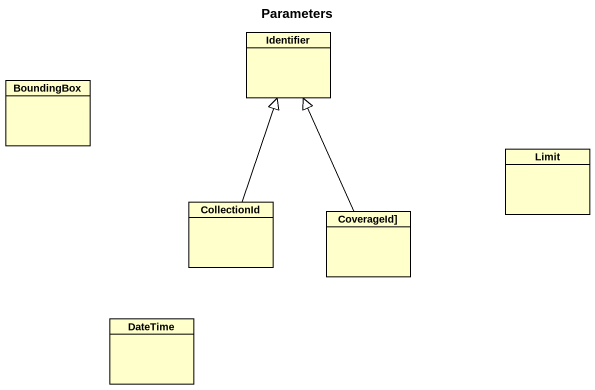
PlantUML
@startuml
title Parameters
hide circle
hide empty members
class Identifier
class BoundingBox
class Limit
class CollectionId
class "CoverageId]" as CoverageId
class DateTime
CollectionId -up-|> Identifier
CoverageId -up-|> Identifier
@enduml
